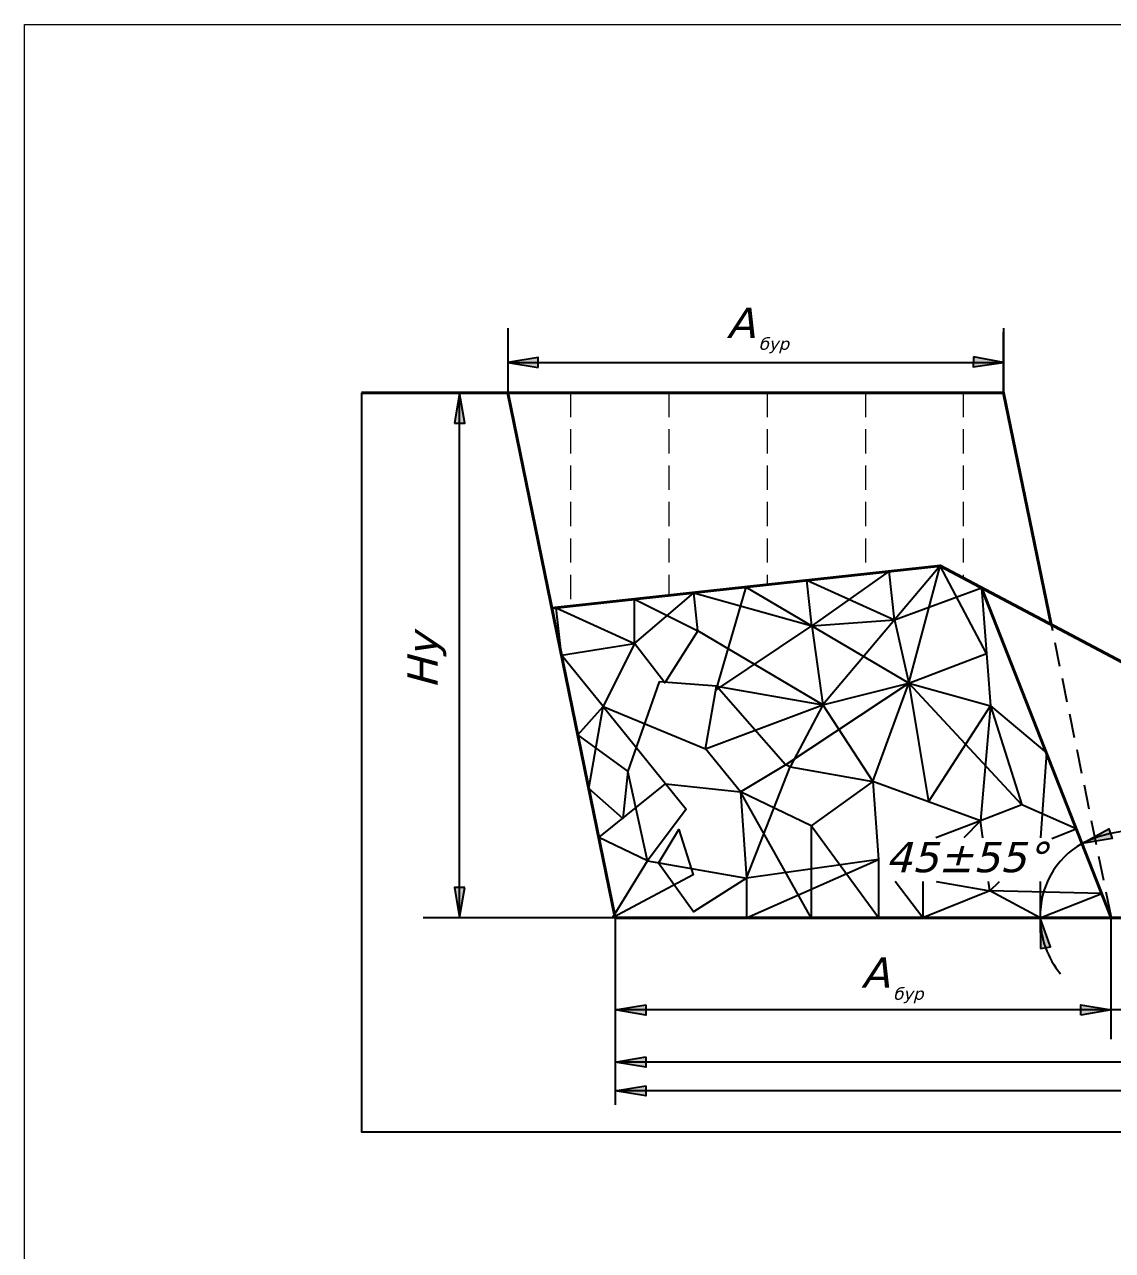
# Model space of a CAD drawing. Header units: millimetres. Extents: x -1138 to 1768, y 100 to 1081.
# Drawn here: x 956.5 to 1046.2, y 634.6 to 735.7 of the extents above; entities that cross this region are included whole.
import ezdxf

# ---------------------------------------------------------------- set-up
doc = ezdxf.new("R2010")
doc.units = ezdxf.units.MM
doc.linetypes.add('JIS_02_2.0', pattern=[3, 2, -1])
doc.layers.add('НАДЗЕМКА', color=7, linetype='Continuous')
doc.layers.add('Уступ', color=7, linetype='Continuous')
doc.styles.add('стиль1', font='verdanai.ttf', dxfattribs={"height": 2.5})

msp = doc.modelspace()

# ---------------------------------------------------------------- hatches: boundary and pattern name
at = {"layer": 'Уступ'}
h = msp.add_hatch(color=256, dxfattribs=at)
h.dxf.hatch_style = 1
h.paths.add_polyline_path([(998.833, 707.801), (996.333, 707.802), (996.333, 707.802), (998.833, 707.385)])
h.paths.add_polyline_path([(998.833, 708.218), (996.333, 707.802), (998.833, 707.801)])
h = msp.add_hatch(color=256, dxfattribs=at)
h.dxf.hatch_style = 1
h.paths.add_polyline_path([(1034.7, 707.857), (1037.199, 707.802), (1037.199, 707.802), (1034.709, 708.273)])
h.paths.add_polyline_path([(1034.69, 707.44), (1037.199, 707.802), (1034.7, 707.857)])
h = msp.add_hatch(color=256, dxfattribs=at)
h.dxf.hatch_style = 1
h.paths.add_polyline_path([(992.37, 702.804), (992.37, 705.304), (992.37, 705.304), (991.954, 702.804)])
h.paths.add_polyline_path([(992.787, 702.804), (992.37, 705.304), (992.37, 702.804)])
h = msp.add_hatch(color=256, dxfattribs=at)
h.dxf.hatch_style = 1
h.paths.add_polyline_path([(1045.995, 668.967, 0.0531064), (1044.533, 668.565), (1044.298, 668.261), (1046.131, 668.573)])
h.paths.add_polyline_path([(1045.858, 669.36), (1044.624, 668.681), (1044.533, 668.565, -0.0531064), (1045.995, 668.967)])
h.paths.add_polyline_path([(1044.533, 668.565, 0.0304717), (1043.743, 668.197), (1043.662, 668.153), (1044.298, 668.261)])
h.paths.add_polyline_path([(1044.624, 668.681), (1043.743, 668.197, -0.0304717), (1044.533, 668.565)])
h = msp.add_hatch(color=256, dxfattribs=at)
h.dxf.hatch_style = 1
h.paths.add_polyline_path([(992.371, 664.534), (992.37, 662.034), (992.37, 662.034), (992.787, 664.534)])
h.paths.add_polyline_path([(991.954, 664.534), (992.37, 662.034), (992.371, 664.534)])
h = msp.add_hatch(color=256, dxfattribs=at)
h.dxf.hatch_style = 1
h.paths.add_polyline_path([(1040.217, 662.034), (1040.218, 661.912, 0.0827625), (1040.649, 659.571), (1041.059, 659.643)])
h.paths.add_polyline_path([(1040.218, 661.912), (1040.239, 659.499), (1040.649, 659.571, -0.0827625)])
h = msp.add_hatch(color=256, dxfattribs=at)
h.dxf.hatch_style = 1
h.paths.add_polyline_path([(1007.699, 654.431), (1005.199, 654.43), (1005.199, 654.431), (1007.699, 654.847)])
h.paths.add_polyline_path([(1007.699, 654.014), (1005.199, 654.43), (1007.699, 654.431)])
h = msp.add_hatch(color=256, dxfattribs=at)
h.dxf.hatch_style = 1
h.paths.add_polyline_path([(1007.699, 654.431), (1005.199, 654.43), (1005.199, 654.431), (1007.699, 654.847)])
h.paths.add_polyline_path([(1007.699, 654.014), (1005.199, 654.43), (1007.699, 654.431)])
h = msp.add_hatch(color=256, dxfattribs=at)
h.dxf.hatch_style = 1
h.paths.add_polyline_path([(1043.561, 654.43), (1046.061, 654.431), (1046.061, 654.431), (1043.561, 654.014)])
h.paths.add_polyline_path([(1043.561, 654.847), (1046.061, 654.431), (1043.561, 654.43)])
h = msp.add_hatch(color=256, dxfattribs=at)
h.dxf.hatch_style = 1
h.paths.add_polyline_path([(1043.561, 654.43), (1046.061, 654.431), (1046.061, 654.431), (1043.561, 654.014)])
h.paths.add_polyline_path([(1043.561, 654.847), (1046.061, 654.431), (1043.561, 654.43)])
h = msp.add_hatch(color=256, dxfattribs=at)
h.dxf.hatch_style = 1
h.paths.add_polyline_path([(1007.699, 650.14), (1005.199, 650.14), (1005.199, 650.14), (1007.699, 650.557)])
h.paths.add_polyline_path([(1007.699, 649.723), (1005.199, 650.14), (1007.699, 650.14)])
h = msp.add_hatch(color=256, dxfattribs=at)
h.dxf.hatch_style = 1
h.paths.add_polyline_path([(1007.699, 650.14), (1005.199, 650.14), (1005.199, 650.14), (1007.699, 650.557)])
h.paths.add_polyline_path([(1007.699, 649.723), (1005.199, 650.14), (1007.699, 650.14)])
h = msp.add_hatch(color=256, dxfattribs=at)
h.dxf.hatch_style = 1
h.paths.add_polyline_path([(1007.699, 647.763), (1005.199, 647.762), (1005.199, 647.762), (1007.699, 648.179)])
h.paths.add_polyline_path([(1007.699, 647.346), (1005.199, 647.762), (1007.699, 647.763)])

# ---------------------------------------------------------------- linework, layer by layer
at = {"color": 6, "lineweight": 20}
msp.add_lwpolyline([(956.512, 735.66), (1184.956, 735.66), (1184.956, 440.944), (956.512, 440.944)], close=True, dxfattribs=at)
at = {"linetype": 'JIS_02_2.0', "lineweight": 20}
for points in [[(1001.515, 705.304), (1001.515, 687.711)], [(1009.615, 705.304), (1009.615, 688.6)], [(1017.716, 705.304), (1017.716, 689.488)], [(1025.816, 705.304), (1025.816, 690.376)], [(1033.867, 705.304), (1033.867, 690.041)]]:
    msp.add_lwpolyline(points, dxfattribs=at)
at = {"layer": 'НАДЗЕМКА'}
for p, q in [((1037.199, 705.304), (1037.199, 710.299)), ((992.37, 662.307), (992.37, 705.304))]:
    msp.add_line(p, q, dxfattribs=at)
for points in [[(996.333, 710.62), (996.333, 705.304)], [(1037.199, 710.62), (1037.199, 705.304)], [(996.333, 707.802), (1037.199, 707.802)], [(984.292, 705.304), (1037.199, 705.304)], [(984.292, 705.304), (984.292, 644.382), (1145.598, 644.382), (1145.598, 648.549)], [(999.972, 687.542), (1031.961, 691.05), (1086.781, 662.034)], [(1041.161, 668.564), (1043.188, 669.36), (1038.695, 671.335), (1035.296, 670.017), (1026.417, 673.26), (1026.874, 666.826), (1016.016, 665.306), (1019.618, 674.476), (1026.417, 673.26), (1021.343, 669.612), (1015.509, 672.399), (1019.225, 674.63), (1013.531, 681.131), (1022.297, 679.582), (1026.417, 673.26), (1029.376, 681.362), (1036.114, 679.509), (1038.695, 671.335), (1029.376, 681.362), (1031.961, 691.05), (1022.297, 679.582), (1029.376, 681.362), (1015.966, 689.296), (1013.473, 680.803), (1021.398, 686.082), (1022.297, 679.582), (1012.009, 685.691), (1011.665, 688.824), (1021.398, 686.082), (1020.985, 689.846), (1028.202, 686.59), (1035.386, 689.231), (1036.114, 679.509), (1040.725, 675.633), (1040.246, 668.619)], [(1028.202, 686.59), (1027.764, 690.59), (1021.398, 686.082), (1028.202, 686.59), (1029.376, 681.362), (1035.792, 683.809), (1031.961, 691.05)], [(1035.386, 689.231), (1046.065, 662.034)], [(1007.848, 666.724), (1006.224, 674.121), (1005.804, 670.222), (1003.017, 672.681), (1004.196, 679.459), (1000.766, 683.669), (1000.337, 687.582), (1006.783, 684.627), (1011.665, 688.824)], [(1000.766, 683.669), (1006.783, 684.627), (1006.783, 688.289), (1012.009, 685.691), (1009.269, 681.384), (1006.783, 684.627), (1004.196, 679.459), (1012.618, 675.963), (1013.531, 681.131), (1008.813, 681.486), (1006.224, 674.121), (1002.112, 677.098), (1004.196, 679.459), (1011.044, 670.98), (1007.848, 666.724), (1003.845, 668.64), (1009.346, 673.083), (1015.509, 672.399), (1016.016, 665.306), (1011.653, 662.519), (1008.761, 666.522), (1010.435, 669.308), (1011.602, 665.559), (1004.956, 662.034), (1007.848, 666.724), (1016.016, 665.306), (1016.016, 662.034), (1026.874, 666.826), (1026.899, 666.814)], [(1026.899, 666.792), (1026.874, 666.826), (1026.874, 662.034), (1021.343, 669.612), (1021.343, 662.034), (1015.509, 672.399), (1012.618, 675.963), (1022.297, 679.582), (1019.618, 674.476), (1019.225, 674.63), (1029.376, 681.362), (1031.008, 671.583), (1036.114, 679.509), (1035.296, 670.017), (1031.606, 668.619)], [(1035.48, 668.619), (1035.296, 670.017), (1033.91, 668.619)], [(1030.527, 665.013), (1030.527, 662.034), (1028.256, 665.013)], [(1031.627, 665.013), (1036.057, 664.242), (1036.869, 665.013)], [(1040.217, 665.013), (1040.217, 662.034), (1045.284, 664.023), (1036.057, 664.242), (1035.955, 665.013)], [(1040.217, 662.034), (1036.057, 664.242), (1030.527, 662.034)], [(1121.297, 662.034), (989.351, 662.034)], [(1005.199, 662.034), (1005.199, 646.601)], [(1046.065, 652.024), (1046.065, 662.034)], [(1086.924, 654.431), (1005.199, 654.431)], [(1086.781, 650.14), (1005.199, 650.14)], [(1142.058, 647.762), (1005.199, 647.762)]]:
    msp.add_lwpolyline(points, dxfattribs=at)
at = {"layer": 'НАДЗЕМКА', "lineweight": 40}
for points in [[(984.292, 705.304), (996.333, 705.304), (1005.199, 662.034), (1121.297, 662.034), (1125.796, 660.156), (1129.727, 662.034), (1142.058, 662.034), (1145.598, 648.549)], [(996.333, 705.304), (1037.199, 705.304), (1041.112, 686.206)], [(999.972, 687.542), (1031.961, 691.05), (1086.781, 662.034)], [(1035.386, 689.231), (1046.065, 662.034)]]:
    msp.add_lwpolyline(points, dxfattribs=at)
at = {"layer": 'НАДЗЕМКА', "linetype": 'JIS_02_2.0'}
msp.add_lwpolyline([(1037.199, 705.304), (1046.065, 662.034)], dxfattribs=at)
at = {"layer": 'НАДЗЕМКА'}
msp.add_arc((1046.985, 662.252), 6.772, 119.38926, 181.85011, dxfattribs=at)
at = {"layer": 'Уступ'}
for points in [[(998.833, 707.385), (998.833, 708.218), (996.333, 707.802), (998.833, 707.385)], [(1034.709, 708.273), (1034.69, 707.44), (1037.199, 707.802), (1034.709, 708.273)], [(991.954, 702.804), (992.787, 702.804), (992.37, 705.304), (991.954, 702.804)], [(1043.662, 668.153), (1045.858, 669.36), (1046.131, 668.573)], [(992.787, 664.534), (991.954, 664.534), (992.37, 662.034), (992.787, 664.534)], [(1040.239, 659.499), (1041.059, 659.643), (1040.217, 662.034)], [(1007.699, 654.847), (1007.699, 654.014), (1005.199, 654.431), (1007.699, 654.847)], [(1007.699, 654.847), (1007.699, 654.014), (1005.199, 654.431), (1007.699, 654.847)], [(1043.561, 654.014), (1043.561, 654.847), (1046.061, 654.431), (1043.561, 654.014)], [(1043.561, 654.014), (1043.561, 654.847), (1046.061, 654.431), (1043.561, 654.014)], [(1007.699, 650.557), (1007.699, 649.723), (1005.199, 650.14), (1007.699, 650.557)], [(1007.699, 650.557), (1007.699, 649.723), (1005.199, 650.14), (1007.699, 650.557)], [(1007.699, 648.179), (1007.699, 647.346), (1005.199, 647.762), (1007.699, 648.179)]]:
    msp.add_lwpolyline(points, close=True, dxfattribs=at)
for centre, radius, start, end in [((1048.47, 658.124), 11.122, 90.0642, 115.61428), ((1047.456, 662.034), 7.239, 180, 219.77431)]:
    msp.add_arc(centre, radius, start, end, dxfattribs=at)

# ---------------------------------------------------------------- texts
at = {"layer": 'НАДЗЕМКА', "char_height": 1, "attachment_point": 1, "style": 'стиль1'}
for insert in [(1016.99, 709.848), (1028.071, 656.274)]:
    msp.add_mtext_dynamic_manual_height_columns('бур', width=0.76837, gutter_width=12.5, heights=[0], dxfattribs=dict(at, insert=insert))
at = {"layer": 'Уступ', "char_height": 2.5, "attachment_point": 1, "style": 'стиль1'}
for s, insert in [('A', (1014.372, 712.332)), ('45%%P55%%D', (1027.454, 668.289)), ('A', (1025.453, 658.759))]:
    msp.add_mtext_dynamic_manual_height_columns(s, width=3.90378, gutter_width=12.5, heights=[0], dxfattribs=dict(at, insert=insert))
at = {"layer": 'Уступ', "insert": (988.059, 680.88), "char_height": 2.5, "attachment_point": 1, "rotation": 90, "style": 'стиль1'}
msp.add_mtext_dynamic_manual_height_columns('Hу', width=3.90378, gutter_width=12.5, heights=[0], dxfattribs=at)

doc.saveas('drawing.dxf')
